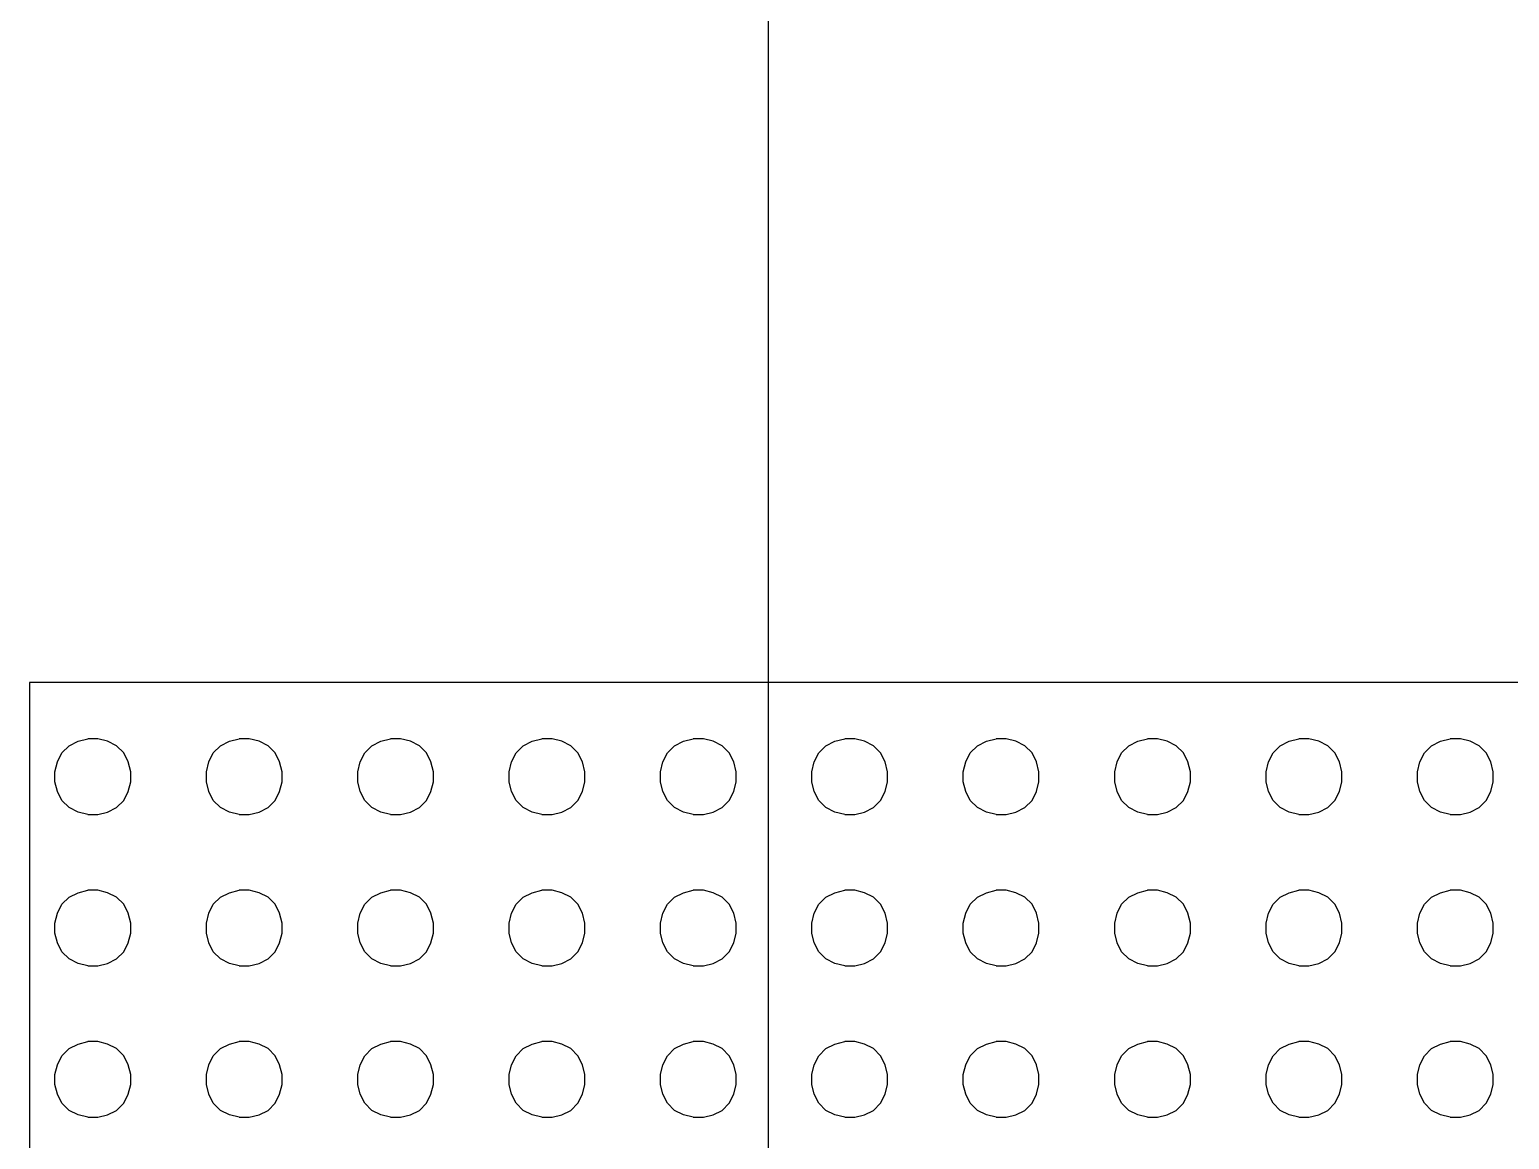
# Model space of a CAD drawing. Header units: inches. Extents: x -1316 to 22433, y -200 to 8737.
# Drawn here: x 247.285 to 250.215, y 599.293 to 601.491 of the extents above; entities that cross this region are included whole.
import ezdxf

# ---------------------------------------------------------------- set-up
doc = ezdxf.new("R2010")
doc.units = ezdxf.units.IN
doc.header["$LTSCALE"] = 10
doc.header["$MEASUREMENT"] = 0
doc.layers.get('0').update_dxf_attribs({"linetype": 'CONTINUOUS'})
for name, color, linetype in [('HATCH', 5, 'CONTINUOUS'), ('S-HDWR', 104, 'CONTINUOUS'), ('S-ROOF', 2, 'CONTINUOUS'), ('S-WALL', 6, 'CONTINUOUS'), ('WALL', 7, 'CONTINUOUS')]:
    doc.layers.add(name, color=color, linetype=linetype)

# ---------------------------------------------------------------- blocks, each defined once
blk = doc.blocks.new('*X345')
at = {"color": 0}
for p, q in [((310.8934, 25.4233), (310.9113, 25.4322)), ((310.9113, 25.4322), (310.9306, 25.437)), ((310.9505, 25.437), (310.9306, 25.437)), ((310.9698, 25.4322), (310.9505, 25.437)), ((310.9877, 25.4233), (310.9698, 25.4322)), ((311.1932, 25.4233), (311.211, 25.4322)), ((311.211, 25.4322), (311.2303, 25.437)), ((311.2502, 25.437), (311.2303, 25.437)), ((311.2696, 25.4322), (311.2502, 25.437)), ((311.2874, 25.4233), (311.2696, 25.4322)), ((311.4929, 25.4233), (311.5107, 25.4322)), ((311.5107, 25.4322), (311.5301, 25.437)), ((311.55, 25.437), (311.5301, 25.437)), ((311.5693, 25.4322), (311.55, 25.437)), ((311.5871, 25.4233), (311.5693, 25.4322)), ((311.7927, 25.4233), (311.8105, 25.4322)), ((311.8105, 25.4322), (311.8298, 25.437)), ((311.8497, 25.437), (311.8298, 25.437)), ((311.8691, 25.4322), (311.8497, 25.437)), ((311.8869, 25.4233), (311.8691, 25.4322)), ((312.0924, 25.4233), (312.1102, 25.4322)), ((312.1102, 25.4322), (312.1295, 25.437)), ((312.1495, 25.437), (312.1295, 25.437)), ((312.1688, 25.4322), (312.1495, 25.437)), ((312.1866, 25.4233), (312.1688, 25.4322)), ((312.3921, 25.4233), (312.41, 25.4322)), ((312.41, 25.4322), (312.4293, 25.437)), ((312.4492, 25.437), (312.4293, 25.437)), ((312.4685, 25.4322), (312.4492, 25.437)), ((312.4863, 25.4233), (312.4685, 25.4322)), ((312.6919, 25.4233), (312.7097, 25.4322)), ((312.7097, 25.4322), (312.729, 25.437)), ((312.7489, 25.437), (312.729, 25.437)), ((312.7683, 25.4322), (312.7489, 25.437)), ((312.7861, 25.4233), (312.7683, 25.4322)), ((312.9916, 25.4233), (313.0094, 25.4322)), ((313.0094, 25.4322), (313.0288, 25.437)), ((313.0487, 25.437), (313.0288, 25.437)), ((313.068, 25.4322), (313.0487, 25.437)), ((313.0858, 25.4233), (313.068, 25.4322)), ((313.2914, 25.4233), (313.3092, 25.4322)), ((313.3092, 25.4322), (313.3285, 25.437)), ((313.3484, 25.437), (313.3285, 25.437)), ((313.3677, 25.4322), (313.3484, 25.437)), ((313.3856, 25.4233), (313.3677, 25.4322)), ((313.5911, 25.4233), (313.6089, 25.4322)), ((313.6089, 25.4322), (313.6282, 25.437)), ((313.6482, 25.437), (313.6282, 25.437)), ((313.6675, 25.4322), (313.6482, 25.437)), ((313.6853, 25.4233), (313.6675, 25.4322)), ((310.8704, 25.3914), (310.8794, 25.4092)), ((310.8794, 25.4092), (310.8934, 25.4233)), ((311.0017, 25.4092), (310.9877, 25.4233)), ((311.0107, 25.3914), (311.0017, 25.4092)), ((311.1702, 25.3914), (311.1791, 25.4092)), ((311.1791, 25.4092), (311.1932, 25.4233)), ((311.3015, 25.4092), (311.2874, 25.4233)), ((311.3104, 25.3914), (311.3015, 25.4092)), ((311.4699, 25.3914), (311.4788, 25.4092)), ((311.4788, 25.4092), (311.4929, 25.4233)), ((311.6012, 25.4092), (311.5871, 25.4233)), ((311.6101, 25.3914), (311.6012, 25.4092)), ((311.7697, 25.3914), (311.7786, 25.4092)), ((311.7786, 25.4092), (311.7927, 25.4233)), ((311.901, 25.4092), (311.8869, 25.4233)), ((311.9099, 25.3914), (311.901, 25.4092)), ((312.0694, 25.3914), (312.0783, 25.4092)), ((312.0783, 25.4092), (312.0924, 25.4233)), ((312.2007, 25.4092), (312.1866, 25.4233)), ((312.2096, 25.3914), (312.2007, 25.4092)), ((312.3691, 25.3914), (312.378, 25.4092)), ((312.378, 25.4092), (312.3921, 25.4233)), ((312.5004, 25.4092), (312.4863, 25.4233)), ((312.5093, 25.3914), (312.5004, 25.4092)), ((312.6689, 25.3914), (312.6778, 25.4092)), ((312.6778, 25.4092), (312.6919, 25.4233)), ((312.8002, 25.4092), (312.7861, 25.4233)), ((312.8091, 25.3914), (312.8002, 25.4092)), ((312.9686, 25.3914), (312.9775, 25.4092)), ((312.9775, 25.4092), (312.9916, 25.4233)), ((313.0999, 25.4092), (313.0858, 25.4233)), ((313.1088, 25.3914), (313.0999, 25.4092)), ((313.2684, 25.3914), (313.2773, 25.4092)), ((313.2773, 25.4092), (313.2914, 25.4233)), ((313.3997, 25.4092), (313.3856, 25.4233)), ((313.4086, 25.3914), (313.3997, 25.4092)), ((313.5681, 25.3914), (313.577, 25.4092)), ((313.577, 25.4092), (313.5911, 25.4233)), ((313.6994, 25.4092), (313.6853, 25.4233)), ((313.7083, 25.3914), (313.6994, 25.4092)), ((310.8656, 25.3721), (310.8704, 25.3914)), ((311.0155, 25.3721), (311.0107, 25.3914)), ((311.1654, 25.3721), (311.1702, 25.3914)), ((311.3152, 25.3721), (311.3104, 25.3914)), ((311.4651, 25.3721), (311.4699, 25.3914)), ((311.615, 25.3721), (311.6101, 25.3914)), ((311.7648, 25.3721), (311.7697, 25.3914)), ((311.9147, 25.3721), (311.9099, 25.3914)), ((312.0646, 25.3721), (312.0694, 25.3914)), ((312.2144, 25.3721), (312.2096, 25.3914)), ((312.3643, 25.3721), (312.3691, 25.3914)), ((312.5142, 25.3721), (312.5093, 25.3914)), ((312.664, 25.3721), (312.6689, 25.3914)), ((312.8139, 25.3721), (312.8091, 25.3914)), ((312.9638, 25.3721), (312.9686, 25.3914)), ((313.1137, 25.3721), (313.1088, 25.3914)), ((313.2635, 25.3721), (313.2684, 25.3914)), ((313.4134, 25.3721), (313.4086, 25.3914)), ((313.5633, 25.3721), (313.5681, 25.3914)), ((313.7131, 25.3721), (313.7083, 25.3914)), ((310.8656, 25.3521), (310.8656, 25.3721)), ((310.8704, 25.3328), (310.8656, 25.3521)), ((311.0107, 25.3328), (311.0155, 25.3521)), ((311.0155, 25.3521), (311.0155, 25.3721)), ((311.1654, 25.3521), (311.1654, 25.3721)), ((311.1702, 25.3328), (311.1654, 25.3521)), ((311.3104, 25.3328), (311.3152, 25.3521)), ((311.3152, 25.3521), (311.3152, 25.3721)), ((311.4651, 25.3521), (311.4651, 25.3721)), ((311.4699, 25.3328), (311.4651, 25.3521)), ((311.6101, 25.3328), (311.615, 25.3521)), ((311.615, 25.3521), (311.615, 25.3721)), ((311.7648, 25.3521), (311.7648, 25.3721)), ((311.7697, 25.3328), (311.7648, 25.3521)), ((311.9099, 25.3328), (311.9147, 25.3521)), ((311.9147, 25.3521), (311.9147, 25.3721)), ((312.0646, 25.3521), (312.0646, 25.3721)), ((312.0694, 25.3328), (312.0646, 25.3521)), ((312.2096, 25.3328), (312.2144, 25.3521)), ((312.2144, 25.3521), (312.2144, 25.3721)), ((312.3643, 25.3521), (312.3643, 25.3721)), ((312.3691, 25.3328), (312.3643, 25.3521)), ((312.5093, 25.3328), (312.5142, 25.3521)), ((312.5142, 25.3521), (312.5142, 25.3721)), ((312.664, 25.3521), (312.664, 25.3721)), ((312.6689, 25.3328), (312.664, 25.3521)), ((312.8091, 25.3328), (312.8139, 25.3521)), ((312.8139, 25.3521), (312.8139, 25.3721)), ((312.9638, 25.3521), (312.9638, 25.3721)), ((312.9686, 25.3328), (312.9638, 25.3521)), ((313.1088, 25.3328), (313.1137, 25.3521)), ((313.1137, 25.3521), (313.1137, 25.3721)), ((313.2635, 25.3521), (313.2635, 25.3721)), ((313.2684, 25.3328), (313.2635, 25.3521)), ((313.4086, 25.3328), (313.4134, 25.3521)), ((313.4134, 25.3521), (313.4134, 25.3721)), ((313.5633, 25.3521), (313.5633, 25.3721)), ((313.5681, 25.3328), (313.5633, 25.3521)), ((313.7083, 25.3328), (313.7131, 25.3521)), ((313.7131, 25.3521), (313.7131, 25.3721)), ((310.8794, 25.315), (310.8704, 25.3328)), ((310.8934, 25.3009), (310.8794, 25.315)), ((310.9877, 25.3009), (311.0017, 25.315)), ((311.0017, 25.315), (311.0107, 25.3328)), ((311.1791, 25.315), (311.1702, 25.3328)), ((311.1932, 25.3009), (311.1791, 25.315)), ((311.2874, 25.3009), (311.3015, 25.315)), ((311.3015, 25.315), (311.3104, 25.3328)), ((311.4788, 25.315), (311.4699, 25.3328)), ((311.4929, 25.3009), (311.4788, 25.315)), ((311.5871, 25.3009), (311.6012, 25.315)), ((311.6012, 25.315), (311.6101, 25.3328)), ((311.7786, 25.315), (311.7697, 25.3328)), ((311.7927, 25.3009), (311.7786, 25.315)), ((311.8869, 25.3009), (311.901, 25.315)), ((311.901, 25.315), (311.9099, 25.3328)), ((312.0783, 25.315), (312.0694, 25.3328)), ((312.0924, 25.3009), (312.0783, 25.315)), ((312.1866, 25.3009), (312.2007, 25.315)), ((312.2007, 25.315), (312.2096, 25.3328)), ((312.378, 25.315), (312.3691, 25.3328)), ((312.3921, 25.3009), (312.378, 25.315)), ((312.4863, 25.3009), (312.5004, 25.315)), ((312.5004, 25.315), (312.5093, 25.3328)), ((312.6778, 25.315), (312.6689, 25.3328)), ((312.6919, 25.3009), (312.6778, 25.315)), ((312.7861, 25.3009), (312.8002, 25.315)), ((312.8002, 25.315), (312.8091, 25.3328)), ((312.9775, 25.315), (312.9686, 25.3328)), ((312.9916, 25.3009), (312.9775, 25.315)), ((313.0858, 25.3009), (313.0999, 25.315)), ((313.0999, 25.315), (313.1088, 25.3328)), ((313.2773, 25.315), (313.2684, 25.3328)), ((313.2914, 25.3009), (313.2773, 25.315)), ((313.3856, 25.3009), (313.3997, 25.315)), ((313.3997, 25.315), (313.4086, 25.3328)), ((313.577, 25.315), (313.5681, 25.3328)), ((313.5911, 25.3009), (313.577, 25.315)), ((313.6853, 25.3009), (313.6994, 25.315)), ((313.6994, 25.315), (313.7083, 25.3328)), ((310.9113, 25.292), (310.8934, 25.3009)), ((310.9306, 25.2872), (310.9113, 25.292)), ((310.9306, 25.2872), (310.9505, 25.2872)), ((310.9505, 25.2872), (310.9698, 25.292)), ((310.9698, 25.292), (310.9877, 25.3009)), ((311.211, 25.292), (311.1932, 25.3009)), ((311.2303, 25.2872), (311.211, 25.292)), ((311.2303, 25.2872), (311.2502, 25.2872)), ((311.2502, 25.2872), (311.2696, 25.292)), ((311.2696, 25.292), (311.2874, 25.3009)), ((311.5107, 25.292), (311.4929, 25.3009)), ((311.5301, 25.2872), (311.5107, 25.292)), ((311.5301, 25.2872), (311.55, 25.2872)), ((311.55, 25.2872), (311.5693, 25.292)), ((311.5693, 25.292), (311.5871, 25.3009)), ((311.8105, 25.292), (311.7927, 25.3009)), ((311.8298, 25.2872), (311.8105, 25.292)), ((311.8298, 25.2872), (311.8497, 25.2872)), ((311.8497, 25.2872), (311.8691, 25.292)), ((311.8691, 25.292), (311.8869, 25.3009)), ((312.1102, 25.292), (312.0924, 25.3009)), ((312.1295, 25.2872), (312.1102, 25.292)), ((312.1295, 25.2872), (312.1495, 25.2872)), ((312.1495, 25.2872), (312.1688, 25.292)), ((312.1688, 25.292), (312.1866, 25.3009)), ((312.41, 25.292), (312.3921, 25.3009)), ((312.4293, 25.2872), (312.41, 25.292)), ((312.4293, 25.2872), (312.4492, 25.2872)), ((312.4492, 25.2872), (312.4685, 25.292)), ((312.4685, 25.292), (312.4863, 25.3009)), ((312.7097, 25.292), (312.6919, 25.3009)), ((312.729, 25.2872), (312.7097, 25.292)), ((312.729, 25.2872), (312.7489, 25.2872)), ((312.7489, 25.2872), (312.7683, 25.292)), ((312.7683, 25.292), (312.7861, 25.3009)), ((313.0094, 25.292), (312.9916, 25.3009)), ((313.0288, 25.2872), (313.0094, 25.292)), ((313.0288, 25.2872), (313.0487, 25.2872)), ((313.0487, 25.2872), (313.068, 25.292)), ((313.068, 25.292), (313.0858, 25.3009)), ((313.3092, 25.292), (313.2914, 25.3009)), ((313.3285, 25.2872), (313.3092, 25.292)), ((313.3285, 25.2872), (313.3484, 25.2872)), ((313.3484, 25.2872), (313.3677, 25.292)), ((313.3677, 25.292), (313.3856, 25.3009)), ((313.6089, 25.292), (313.5911, 25.3009)), ((313.6282, 25.2872), (313.6089, 25.292)), ((313.6282, 25.2872), (313.6482, 25.2872)), ((313.6482, 25.2872), (313.6675, 25.292)), ((313.6675, 25.292), (313.6853, 25.3009)), ((310.8794, 25.1095), (310.8934, 25.1236)), ((310.8934, 25.1236), (310.9113, 25.1325)), ((310.9113, 25.1325), (310.9306, 25.1373)), ((310.9505, 25.1373), (310.9306, 25.1373)), ((310.9698, 25.1325), (310.9505, 25.1373)), ((310.9877, 25.1236), (310.9698, 25.1325)), ((311.0017, 25.1095), (310.9877, 25.1236)), ((311.1791, 25.1095), (311.1932, 25.1236)), ((311.1932, 25.1236), (311.211, 25.1325)), ((311.211, 25.1325), (311.2303, 25.1373)), ((311.2502, 25.1373), (311.2303, 25.1373)), ((311.2696, 25.1325), (311.2502, 25.1373)), ((311.2874, 25.1236), (311.2696, 25.1325)), ((311.3015, 25.1095), (311.2874, 25.1236)), ((311.4788, 25.1095), (311.4929, 25.1236)), ((311.4929, 25.1236), (311.5107, 25.1325)), ((311.5107, 25.1325), (311.5301, 25.1373)), ((311.55, 25.1373), (311.5301, 25.1373)), ((311.5693, 25.1325), (311.55, 25.1373)), ((311.5871, 25.1236), (311.5693, 25.1325)), ((311.6012, 25.1095), (311.5871, 25.1236)), ((311.7786, 25.1095), (311.7927, 25.1236)), ((311.7927, 25.1236), (311.8105, 25.1325)), ((311.8105, 25.1325), (311.8298, 25.1373)), ((311.8497, 25.1373), (311.8298, 25.1373)), ((311.8691, 25.1325), (311.8497, 25.1373)), ((311.8869, 25.1236), (311.8691, 25.1325)), ((311.901, 25.1095), (311.8869, 25.1236)), ((312.0783, 25.1095), (312.0924, 25.1236)), ((312.0924, 25.1236), (312.1102, 25.1325)), ((312.1102, 25.1325), (312.1295, 25.1373)), ((312.1495, 25.1373), (312.1295, 25.1373)), ((312.1688, 25.1325), (312.1495, 25.1373)), ((312.1866, 25.1236), (312.1688, 25.1325)), ((312.2007, 25.1095), (312.1866, 25.1236)), ((312.378, 25.1095), (312.3921, 25.1236)), ((312.3921, 25.1236), (312.41, 25.1325)), ((312.41, 25.1325), (312.4293, 25.1373)), ((312.4492, 25.1373), (312.4293, 25.1373)), ((312.4685, 25.1325), (312.4492, 25.1373)), ((312.4863, 25.1236), (312.4685, 25.1325)), ((312.5004, 25.1095), (312.4863, 25.1236)), ((312.6778, 25.1095), (312.6919, 25.1236)), ((312.6919, 25.1236), (312.7097, 25.1325)), ((312.7097, 25.1325), (312.729, 25.1373)), ((312.7489, 25.1373), (312.729, 25.1373)), ((312.7683, 25.1325), (312.7489, 25.1373)), ((312.7861, 25.1236), (312.7683, 25.1325)), ((312.8002, 25.1095), (312.7861, 25.1236)), ((312.9775, 25.1095), (312.9916, 25.1236)), ((312.9916, 25.1236), (313.0094, 25.1325)), ((313.0094, 25.1325), (313.0288, 25.1373)), ((313.0487, 25.1373), (313.0288, 25.1373)), ((313.068, 25.1325), (313.0487, 25.1373)), ((313.0858, 25.1236), (313.068, 25.1325)), ((313.0999, 25.1095), (313.0858, 25.1236)), ((313.2773, 25.1095), (313.2914, 25.1236)), ((313.2914, 25.1236), (313.3092, 25.1325)), ((313.3092, 25.1325), (313.3285, 25.1373)), ((313.3484, 25.1373), (313.3285, 25.1373)), ((313.3677, 25.1325), (313.3484, 25.1373)), ((313.3856, 25.1236), (313.3677, 25.1325)), ((313.3997, 25.1095), (313.3856, 25.1236)), ((313.577, 25.1095), (313.5911, 25.1236)), ((313.5911, 25.1236), (313.6089, 25.1325)), ((313.6089, 25.1325), (313.6282, 25.1373)), ((313.6482, 25.1373), (313.6282, 25.1373)), ((313.6675, 25.1325), (313.6482, 25.1373)), ((313.6853, 25.1236), (313.6675, 25.1325)), ((313.6994, 25.1095), (313.6853, 25.1236)), ((310.8656, 25.0723), (310.8704, 25.0917)), ((310.8704, 25.0917), (310.8794, 25.1095)), ((311.0107, 25.0917), (311.0017, 25.1095)), ((311.0155, 25.0723), (311.0107, 25.0917)), ((311.1654, 25.0723), (311.1702, 25.0917)), ((311.1702, 25.0917), (311.1791, 25.1095)), ((311.3104, 25.0917), (311.3015, 25.1095)), ((311.3152, 25.0723), (311.3104, 25.0917)), ((311.4651, 25.0723), (311.4699, 25.0917)), ((311.4699, 25.0917), (311.4788, 25.1095)), ((311.6101, 25.0917), (311.6012, 25.1095)), ((311.615, 25.0723), (311.6101, 25.0917)), ((311.7648, 25.0723), (311.7697, 25.0917)), ((311.7697, 25.0917), (311.7786, 25.1095)), ((311.9099, 25.0917), (311.901, 25.1095)), ((311.9147, 25.0723), (311.9099, 25.0917)), ((312.0646, 25.0723), (312.0694, 25.0917)), ((312.0694, 25.0917), (312.0783, 25.1095)), ((312.2096, 25.0917), (312.2007, 25.1095)), ((312.2144, 25.0723), (312.2096, 25.0917)), ((312.3643, 25.0723), (312.3691, 25.0917)), ((312.3691, 25.0917), (312.378, 25.1095)), ((312.5093, 25.0917), (312.5004, 25.1095)), ((312.5142, 25.0723), (312.5093, 25.0917)), ((312.664, 25.0723), (312.6689, 25.0917)), ((312.6689, 25.0917), (312.6778, 25.1095)), ((312.8091, 25.0917), (312.8002, 25.1095)), ((312.8139, 25.0723), (312.8091, 25.0917)), ((312.9638, 25.0723), (312.9686, 25.0917)), ((312.9686, 25.0917), (312.9775, 25.1095)), ((313.1088, 25.0917), (313.0999, 25.1095)), ((313.1137, 25.0723), (313.1088, 25.0917)), ((313.2635, 25.0723), (313.2684, 25.0917)), ((313.2684, 25.0917), (313.2773, 25.1095)), ((313.4086, 25.0917), (313.3997, 25.1095)), ((313.4134, 25.0723), (313.4086, 25.0917)), ((313.5633, 25.0723), (313.5681, 25.0917)), ((313.5681, 25.0917), (313.577, 25.1095)), ((313.7083, 25.0917), (313.6994, 25.1095)), ((313.7131, 25.0723), (313.7083, 25.0917)), ((310.8656, 25.0524), (310.8656, 25.0723)), ((310.8704, 25.0331), (310.8656, 25.0524)), ((311.0107, 25.0331), (311.0155, 25.0524)), ((311.0155, 25.0524), (311.0155, 25.0723)), ((311.1654, 25.0524), (311.1654, 25.0723)), ((311.1702, 25.0331), (311.1654, 25.0524)), ((311.3104, 25.0331), (311.3152, 25.0524)), ((311.3152, 25.0524), (311.3152, 25.0723)), ((311.4651, 25.0524), (311.4651, 25.0723)), ((311.4699, 25.0331), (311.4651, 25.0524)), ((311.6101, 25.0331), (311.615, 25.0524)), ((311.615, 25.0524), (311.615, 25.0723)), ((311.7648, 25.0524), (311.7648, 25.0723)), ((311.7697, 25.0331), (311.7648, 25.0524)), ((311.9099, 25.0331), (311.9147, 25.0524)), ((311.9147, 25.0524), (311.9147, 25.0723)), ((312.0646, 25.0524), (312.0646, 25.0723)), ((312.0694, 25.0331), (312.0646, 25.0524)), ((312.2096, 25.0331), (312.2144, 25.0524)), ((312.2144, 25.0524), (312.2144, 25.0723)), ((312.3643, 25.0524), (312.3643, 25.0723)), ((312.3691, 25.0331), (312.3643, 25.0524)), ((312.5093, 25.0331), (312.5142, 25.0524)), ((312.5142, 25.0524), (312.5142, 25.0723)), ((312.664, 25.0524), (312.664, 25.0723)), ((312.6689, 25.0331), (312.664, 25.0524)), ((312.8091, 25.0331), (312.8139, 25.0524)), ((312.8139, 25.0524), (312.8139, 25.0723)), ((312.9638, 25.0524), (312.9638, 25.0723)), ((312.9686, 25.0331), (312.9638, 25.0524)), ((313.1088, 25.0331), (313.1137, 25.0524)), ((313.1137, 25.0524), (313.1137, 25.0723)), ((313.2635, 25.0524), (313.2635, 25.0723)), ((313.2684, 25.0331), (313.2635, 25.0524)), ((313.4086, 25.0331), (313.4134, 25.0524)), ((313.4134, 25.0524), (313.4134, 25.0723)), ((313.5633, 25.0524), (313.5633, 25.0723)), ((313.5681, 25.0331), (313.5633, 25.0524)), ((313.7083, 25.0331), (313.7131, 25.0524)), ((313.7131, 25.0524), (313.7131, 25.0723)), ((310.8794, 25.0153), (310.8704, 25.0331)), ((311.0017, 25.0153), (311.0107, 25.0331)), ((311.1791, 25.0153), (311.1702, 25.0331)), ((311.3015, 25.0153), (311.3104, 25.0331)), ((311.4788, 25.0153), (311.4699, 25.0331)), ((311.6012, 25.0153), (311.6101, 25.0331)), ((311.7786, 25.0153), (311.7697, 25.0331)), ((311.901, 25.0153), (311.9099, 25.0331)), ((312.0783, 25.0153), (312.0694, 25.0331)), ((312.2007, 25.0153), (312.2096, 25.0331)), ((312.378, 25.0153), (312.3691, 25.0331)), ((312.5004, 25.0153), (312.5093, 25.0331)), ((312.6778, 25.0153), (312.6689, 25.0331)), ((312.8002, 25.0153), (312.8091, 25.0331)), ((312.9775, 25.0153), (312.9686, 25.0331)), ((313.0999, 25.0153), (313.1088, 25.0331)), ((313.2773, 25.0153), (313.2684, 25.0331)), ((313.3997, 25.0153), (313.4086, 25.0331)), ((313.577, 25.0153), (313.5681, 25.0331)), ((313.6994, 25.0153), (313.7083, 25.0331)), ((310.8934, 25.0012), (310.8794, 25.0153)), ((310.9113, 24.9923), (310.8934, 25.0012)), ((310.9698, 24.9923), (310.9877, 25.0012)), ((310.9877, 25.0012), (311.0017, 25.0153)), ((311.1932, 25.0012), (311.1791, 25.0153)), ((311.211, 24.9923), (311.1932, 25.0012)), ((311.2696, 24.9923), (311.2874, 25.0012)), ((311.2874, 25.0012), (311.3015, 25.0153)), ((311.4929, 25.0012), (311.4788, 25.0153)), ((311.5107, 24.9923), (311.4929, 25.0012)), ((311.5693, 24.9923), (311.5871, 25.0012)), ((311.5871, 25.0012), (311.6012, 25.0153)), ((311.7927, 25.0012), (311.7786, 25.0153)), ((311.8105, 24.9923), (311.7927, 25.0012)), ((311.8691, 24.9923), (311.8869, 25.0012)), ((311.8869, 25.0012), (311.901, 25.0153)), ((312.0924, 25.0012), (312.0783, 25.0153)), ((312.1102, 24.9923), (312.0924, 25.0012)), ((312.1688, 24.9923), (312.1866, 25.0012)), ((312.1866, 25.0012), (312.2007, 25.0153)), ((312.3921, 25.0012), (312.378, 25.0153)), ((312.41, 24.9923), (312.3921, 25.0012)), ((312.4685, 24.9923), (312.4863, 25.0012)), ((312.4863, 25.0012), (312.5004, 25.0153)), ((312.6919, 25.0012), (312.6778, 25.0153)), ((312.7097, 24.9923), (312.6919, 25.0012)), ((312.7683, 24.9923), (312.7861, 25.0012)), ((312.7861, 25.0012), (312.8002, 25.0153)), ((312.9916, 25.0012), (312.9775, 25.0153)), ((313.0094, 24.9923), (312.9916, 25.0012)), ((313.068, 24.9923), (313.0858, 25.0012)), ((313.0858, 25.0012), (313.0999, 25.0153)), ((313.2914, 25.0012), (313.2773, 25.0153)), ((313.3092, 24.9923), (313.2914, 25.0012)), ((313.3677, 24.9923), (313.3856, 25.0012)), ((313.3856, 25.0012), (313.3997, 25.0153)), ((313.5911, 25.0012), (313.577, 25.0153)), ((313.6089, 24.9923), (313.5911, 25.0012)), ((313.6675, 24.9923), (313.6853, 25.0012)), ((313.6853, 25.0012), (313.6994, 25.0153)), ((310.9306, 24.9874), (310.9113, 24.9923)), ((310.9306, 24.9874), (310.9505, 24.9874)), ((310.9505, 24.9874), (310.9698, 24.9923)), ((311.2303, 24.9874), (311.211, 24.9923)), ((311.2303, 24.9874), (311.2502, 24.9874)), ((311.2502, 24.9874), (311.2696, 24.9923)), ((311.5301, 24.9874), (311.5107, 24.9923)), ((311.5301, 24.9874), (311.55, 24.9874)), ((311.55, 24.9874), (311.5693, 24.9923)), ((311.8298, 24.9874), (311.8105, 24.9923)), ((311.8298, 24.9874), (311.8497, 24.9874)), ((311.8497, 24.9874), (311.8691, 24.9923)), ((312.1295, 24.9874), (312.1102, 24.9923)), ((312.1295, 24.9874), (312.1495, 24.9874)), ((312.1495, 24.9874), (312.1688, 24.9923)), ((312.4293, 24.9874), (312.41, 24.9923)), ((312.4293, 24.9874), (312.4492, 24.9874)), ((312.4492, 24.9874), (312.4685, 24.9923)), ((312.729, 24.9874), (312.7097, 24.9923)), ((312.729, 24.9874), (312.7489, 24.9874)), ((312.7489, 24.9874), (312.7683, 24.9923)), ((313.0288, 24.9874), (313.0094, 24.9923)), ((313.0288, 24.9874), (313.0487, 24.9874)), ((313.0487, 24.9874), (313.068, 24.9923)), ((313.3285, 24.9874), (313.3092, 24.9923)), ((313.3285, 24.9874), (313.3484, 24.9874)), ((313.3484, 24.9874), (313.3677, 24.9923)), ((313.6282, 24.9874), (313.6089, 24.9923)), ((313.6282, 24.9874), (313.6482, 24.9874)), ((313.6482, 24.9874), (313.6675, 24.9923)), ((310.8794, 24.8097), (310.8934, 24.8238)), ((310.8934, 24.8238), (310.9113, 24.8327)), ((310.9113, 24.8327), (310.9306, 24.8376)), ((310.9505, 24.8376), (310.9306, 24.8376)), ((310.9698, 24.8327), (310.9505, 24.8376)), ((310.9877, 24.8238), (310.9698, 24.8327)), ((311.0017, 24.8097), (310.9877, 24.8238)), ((311.1791, 24.8097), (311.1932, 24.8238)), ((311.1932, 24.8238), (311.211, 24.8327)), ((311.211, 24.8327), (311.2303, 24.8376)), ((311.2502, 24.8376), (311.2303, 24.8376)), ((311.2696, 24.8327), (311.2502, 24.8376)), ((311.2874, 24.8238), (311.2696, 24.8327)), ((311.3015, 24.8097), (311.2874, 24.8238)), ((311.4788, 24.8097), (311.4929, 24.8238)), ((311.4929, 24.8238), (311.5107, 24.8327)), ((311.5107, 24.8327), (311.5301, 24.8376)), ((311.55, 24.8376), (311.5301, 24.8376)), ((311.5693, 24.8327), (311.55, 24.8376)), ((311.5871, 24.8238), (311.5693, 24.8327)), ((311.6012, 24.8097), (311.5871, 24.8238)), ((311.7786, 24.8097), (311.7927, 24.8238)), ((311.7927, 24.8238), (311.8105, 24.8327)), ((311.8105, 24.8327), (311.8298, 24.8376)), ((311.8497, 24.8376), (311.8298, 24.8376)), ((311.8691, 24.8327), (311.8497, 24.8376)), ((311.8869, 24.8238), (311.8691, 24.8327)), ((311.901, 24.8097), (311.8869, 24.8238)), ((312.0783, 24.8097), (312.0924, 24.8238)), ((312.0924, 24.8238), (312.1102, 24.8327)), ((312.1102, 24.8327), (312.1295, 24.8376)), ((312.1495, 24.8376), (312.1295, 24.8376)), ((312.1688, 24.8327), (312.1495, 24.8376)), ((312.1866, 24.8238), (312.1688, 24.8327)), ((312.2007, 24.8097), (312.1866, 24.8238)), ((312.378, 24.8097), (312.3921, 24.8238)), ((312.3921, 24.8238), (312.41, 24.8327)), ((312.41, 24.8327), (312.4293, 24.8376)), ((312.4492, 24.8376), (312.4293, 24.8376)), ((312.4685, 24.8327), (312.4492, 24.8376)), ((312.4863, 24.8238), (312.4685, 24.8327)), ((312.5004, 24.8097), (312.4863, 24.8238)), ((312.6778, 24.8097), (312.6919, 24.8238)), ((312.6919, 24.8238), (312.7097, 24.8327)), ((312.7097, 24.8327), (312.729, 24.8376)), ((312.7489, 24.8376), (312.729, 24.8376)), ((312.7683, 24.8327), (312.7489, 24.8376)), ((312.7861, 24.8238), (312.7683, 24.8327)), ((312.8002, 24.8097), (312.7861, 24.8238)), ((312.9775, 24.8097), (312.9916, 24.8238)), ((312.9916, 24.8238), (313.0094, 24.8327)), ((313.0094, 24.8327), (313.0288, 24.8376)), ((313.0487, 24.8376), (313.0288, 24.8376)), ((313.068, 24.8327), (313.0487, 24.8376)), ((313.0858, 24.8238), (313.068, 24.8327)), ((313.0999, 24.8097), (313.0858, 24.8238)), ((313.2773, 24.8097), (313.2914, 24.8238)), ((313.2914, 24.8238), (313.3092, 24.8327)), ((313.3092, 24.8327), (313.3285, 24.8376)), ((313.3484, 24.8376), (313.3285, 24.8376)), ((313.3677, 24.8327), (313.3484, 24.8376)), ((313.3856, 24.8238), (313.3677, 24.8327)), ((313.3997, 24.8097), (313.3856, 24.8238)), ((313.577, 24.8097), (313.5911, 24.8238)), ((313.5911, 24.8238), (313.6089, 24.8327)), ((313.6089, 24.8327), (313.6282, 24.8376)), ((313.6482, 24.8376), (313.6282, 24.8376)), ((313.6675, 24.8327), (313.6482, 24.8376)), ((313.6853, 24.8238), (313.6675, 24.8327)), ((313.6994, 24.8097), (313.6853, 24.8238)), ((310.8656, 24.7726), (310.8704, 24.7919)), ((310.8704, 24.7919), (310.8794, 24.8097)), ((311.0107, 24.7919), (311.0017, 24.8097)), ((311.0155, 24.7726), (311.0107, 24.7919)), ((311.1654, 24.7726), (311.1702, 24.7919)), ((311.1702, 24.7919), (311.1791, 24.8097)), ((311.3104, 24.7919), (311.3015, 24.8097)), ((311.3152, 24.7726), (311.3104, 24.7919)), ((311.4651, 24.7726), (311.4699, 24.7919)), ((311.4699, 24.7919), (311.4788, 24.8097)), ((311.6101, 24.7919), (311.6012, 24.8097)), ((311.615, 24.7726), (311.6101, 24.7919)), ((311.7648, 24.7726), (311.7697, 24.7919)), ((311.7697, 24.7919), (311.7786, 24.8097)), ((311.9099, 24.7919), (311.901, 24.8097)), ((311.9147, 24.7726), (311.9099, 24.7919)), ((312.0646, 24.7726), (312.0694, 24.7919)), ((312.0694, 24.7919), (312.0783, 24.8097)), ((312.2096, 24.7919), (312.2007, 24.8097)), ((312.2144, 24.7726), (312.2096, 24.7919)), ((312.3643, 24.7726), (312.3691, 24.7919)), ((312.3691, 24.7919), (312.378, 24.8097)), ((312.5093, 24.7919), (312.5004, 24.8097)), ((312.5142, 24.7726), (312.5093, 24.7919)), ((312.664, 24.7726), (312.6689, 24.7919)), ((312.6689, 24.7919), (312.6778, 24.8097)), ((312.8091, 24.7919), (312.8002, 24.8097)), ((312.8139, 24.7726), (312.8091, 24.7919)), ((312.9638, 24.7726), (312.9686, 24.7919)), ((312.9686, 24.7919), (312.9775, 24.8097)), ((313.1088, 24.7919), (313.0999, 24.8097)), ((313.1137, 24.7726), (313.1088, 24.7919)), ((313.2635, 24.7726), (313.2684, 24.7919)), ((313.2684, 24.7919), (313.2773, 24.8097)), ((313.4086, 24.7919), (313.3997, 24.8097)), ((313.4134, 24.7726), (313.4086, 24.7919)), ((313.5633, 24.7726), (313.5681, 24.7919)), ((313.5681, 24.7919), (313.577, 24.8097)), ((313.7083, 24.7919), (313.6994, 24.8097)), ((313.7131, 24.7726), (313.7083, 24.7919)), ((310.8656, 24.7527), (310.8656, 24.7726)), ((311.0155, 24.7527), (311.0155, 24.7726)), ((311.1654, 24.7527), (311.1654, 24.7726)), ((311.3152, 24.7527), (311.3152, 24.7726)), ((311.4651, 24.7527), (311.4651, 24.7726)), ((311.615, 24.7527), (311.615, 24.7726)), ((311.7648, 24.7527), (311.7648, 24.7726)), ((311.9147, 24.7527), (311.9147, 24.7726)), ((312.0646, 24.7527), (312.0646, 24.7726)), ((312.2144, 24.7527), (312.2144, 24.7726)), ((312.3643, 24.7527), (312.3643, 24.7726)), ((312.5142, 24.7527), (312.5142, 24.7726)), ((312.664, 24.7527), (312.664, 24.7726)), ((312.8139, 24.7527), (312.8139, 24.7726)), ((312.9638, 24.7527), (312.9638, 24.7726)), ((313.1137, 24.7527), (313.1137, 24.7726)), ((313.2635, 24.7527), (313.2635, 24.7726)), ((313.4134, 24.7527), (313.4134, 24.7726)), ((313.5633, 24.7527), (313.5633, 24.7726)), ((313.7131, 24.7527), (313.7131, 24.7726)), ((310.8704, 24.7333), (310.8656, 24.7527)), ((310.8794, 24.7155), (310.8704, 24.7333)), ((311.0017, 24.7155), (311.0107, 24.7333)), ((311.0107, 24.7333), (311.0155, 24.7527)), ((311.1702, 24.7333), (311.1654, 24.7527)), ((311.1791, 24.7155), (311.1702, 24.7333)), ((311.3015, 24.7155), (311.3104, 24.7333)), ((311.3104, 24.7333), (311.3152, 24.7527)), ((311.4699, 24.7333), (311.4651, 24.7527)), ((311.4788, 24.7155), (311.4699, 24.7333)), ((311.6012, 24.7155), (311.6101, 24.7333)), ((311.6101, 24.7333), (311.615, 24.7527)), ((311.7697, 24.7333), (311.7648, 24.7527)), ((311.7786, 24.7155), (311.7697, 24.7333)), ((311.901, 24.7155), (311.9099, 24.7333)), ((311.9099, 24.7333), (311.9147, 24.7527)), ((312.0694, 24.7333), (312.0646, 24.7527)), ((312.0783, 24.7155), (312.0694, 24.7333)), ((312.2007, 24.7155), (312.2096, 24.7333)), ((312.2096, 24.7333), (312.2144, 24.7527)), ((312.3691, 24.7333), (312.3643, 24.7527)), ((312.378, 24.7155), (312.3691, 24.7333)), ((312.5004, 24.7155), (312.5093, 24.7333)), ((312.5093, 24.7333), (312.5142, 24.7527)), ((312.6689, 24.7333), (312.664, 24.7527)), ((312.6778, 24.7155), (312.6689, 24.7333)), ((312.8002, 24.7155), (312.8091, 24.7333)), ((312.8091, 24.7333), (312.8139, 24.7527)), ((312.9686, 24.7333), (312.9638, 24.7527)), ((312.9775, 24.7155), (312.9686, 24.7333)), ((313.0999, 24.7155), (313.1088, 24.7333)), ((313.1088, 24.7333), (313.1137, 24.7527)), ((313.2684, 24.7333), (313.2635, 24.7527)), ((313.2773, 24.7155), (313.2684, 24.7333)), ((313.3997, 24.7155), (313.4086, 24.7333)), ((313.4086, 24.7333), (313.4134, 24.7527)), ((313.5681, 24.7333), (313.5633, 24.7527)), ((313.577, 24.7155), (313.5681, 24.7333)), ((313.6994, 24.7155), (313.7083, 24.7333)), ((313.7083, 24.7333), (313.7131, 24.7527)), ((310.8934, 24.7014), (310.8794, 24.7155)), ((310.9113, 24.6925), (310.8934, 24.7014)), ((310.9698, 24.6925), (310.9877, 24.7014)), ((310.9877, 24.7014), (311.0017, 24.7155)), ((311.1932, 24.7014), (311.1791, 24.7155)), ((311.211, 24.6925), (311.1932, 24.7014)), ((311.2696, 24.6925), (311.2874, 24.7014)), ((311.2874, 24.7014), (311.3015, 24.7155)), ((311.4929, 24.7014), (311.4788, 24.7155)), ((311.5107, 24.6925), (311.4929, 24.7014)), ((311.5693, 24.6925), (311.5871, 24.7014)), ((311.5871, 24.7014), (311.6012, 24.7155)), ((311.7927, 24.7014), (311.7786, 24.7155)), ((311.8105, 24.6925), (311.7927, 24.7014)), ((311.8691, 24.6925), (311.8869, 24.7014)), ((311.8869, 24.7014), (311.901, 24.7155)), ((312.0924, 24.7014), (312.0783, 24.7155)), ((312.1102, 24.6925), (312.0924, 24.7014)), ((312.1688, 24.6925), (312.1866, 24.7014)), ((312.1866, 24.7014), (312.2007, 24.7155)), ((312.3921, 24.7014), (312.378, 24.7155)), ((312.41, 24.6925), (312.3921, 24.7014)), ((312.4685, 24.6925), (312.4863, 24.7014)), ((312.4863, 24.7014), (312.5004, 24.7155)), ((312.6919, 24.7014), (312.6778, 24.7155)), ((312.7097, 24.6925), (312.6919, 24.7014)), ((312.7683, 24.6925), (312.7861, 24.7014)), ((312.7861, 24.7014), (312.8002, 24.7155)), ((312.9916, 24.7014), (312.9775, 24.7155)), ((313.0094, 24.6925), (312.9916, 24.7014)), ((313.068, 24.6925), (313.0858, 24.7014)), ((313.0858, 24.7014), (313.0999, 24.7155)), ((313.2914, 24.7014), (313.2773, 24.7155)), ((313.3092, 24.6925), (313.2914, 24.7014)), ((313.3677, 24.6925), (313.3856, 24.7014)), ((313.3856, 24.7014), (313.3997, 24.7155)), ((313.5911, 24.7014), (313.577, 24.7155)), ((313.6089, 24.6925), (313.5911, 24.7014)), ((313.6675, 24.6925), (313.6853, 24.7014)), ((313.6853, 24.7014), (313.6994, 24.7155)), ((310.9306, 24.6877), (310.9113, 24.6925)), ((310.9306, 24.6877), (310.9505, 24.6877)), ((310.9505, 24.6877), (310.9698, 24.6925)), ((311.2303, 24.6877), (311.211, 24.6925)), ((311.2303, 24.6877), (311.2502, 24.6877)), ((311.2502, 24.6877), (311.2696, 24.6925)), ((311.5301, 24.6877), (311.5107, 24.6925)), ((311.5301, 24.6877), (311.55, 24.6877)), ((311.55, 24.6877), (311.5693, 24.6925)), ((311.8298, 24.6877), (311.8105, 24.6925)), ((311.8298, 24.6877), (311.8497, 24.6877)), ((311.8497, 24.6877), (311.8691, 24.6925)), ((312.1295, 24.6877), (312.1102, 24.6925)), ((312.1295, 24.6877), (312.1495, 24.6877)), ((312.1495, 24.6877), (312.1688, 24.6925)), ((312.4293, 24.6877), (312.41, 24.6925)), ((312.4293, 24.6877), (312.4492, 24.6877)), ((312.4492, 24.6877), (312.4685, 24.6925)), ((312.729, 24.6877), (312.7097, 24.6925)), ((312.729, 24.6877), (312.7489, 24.6877)), ((312.7489, 24.6877), (312.7683, 24.6925)), ((313.0288, 24.6877), (313.0094, 24.6925)), ((313.0288, 24.6877), (313.0487, 24.6877)), ((313.0487, 24.6877), (313.068, 24.6925)), ((313.3285, 24.6877), (313.3092, 24.6925)), ((313.3285, 24.6877), (313.3484, 24.6877)), ((313.3484, 24.6877), (313.3677, 24.6925)), ((313.6282, 24.6877), (313.6089, 24.6925)), ((313.6282, 24.6877), (313.6482, 24.6877)), ((313.6482, 24.6877), (313.6675, 24.6925))]:
    blk.add_line(p, q, dxfattribs=at)
blk = doc.blocks.new('3X6NP')
at = {"layer": 'WALL'}
for p, q in [((6, 3), (0, 3)), ((0, 3), (0, 0))]:
    blk.add_line(p, q, dxfattribs=at)
at = {"layer": 'HATCH'}
blk.add_blockref('*X345', (-310.8154, -22.5489), dxfattribs=at)
blk = doc.blocks.new('EH CRLSP')
at = {"layer": 'S-WALL'}
blk.add_line((-1.5, -1.5), (-1.5, -93.5), dxfattribs=at)
at = {"layer": 'S-HDWR'}
blk.add_blockref('3X6NP', (-2.9621, -50.2674), dxfattribs=at)
blk = doc.blocks.new('*U666')
blk.add_blockref('EH CRLSP', (-30.6094, 110.7852))

msp = doc.modelspace()

# ---------------------------------------------------------------- block references
at = {"layer": 'S-ROOF'}
msp.add_blockref('*U666', (280.85632, 536.68049), dxfattribs=at)

doc.saveas('drawing.dxf')
